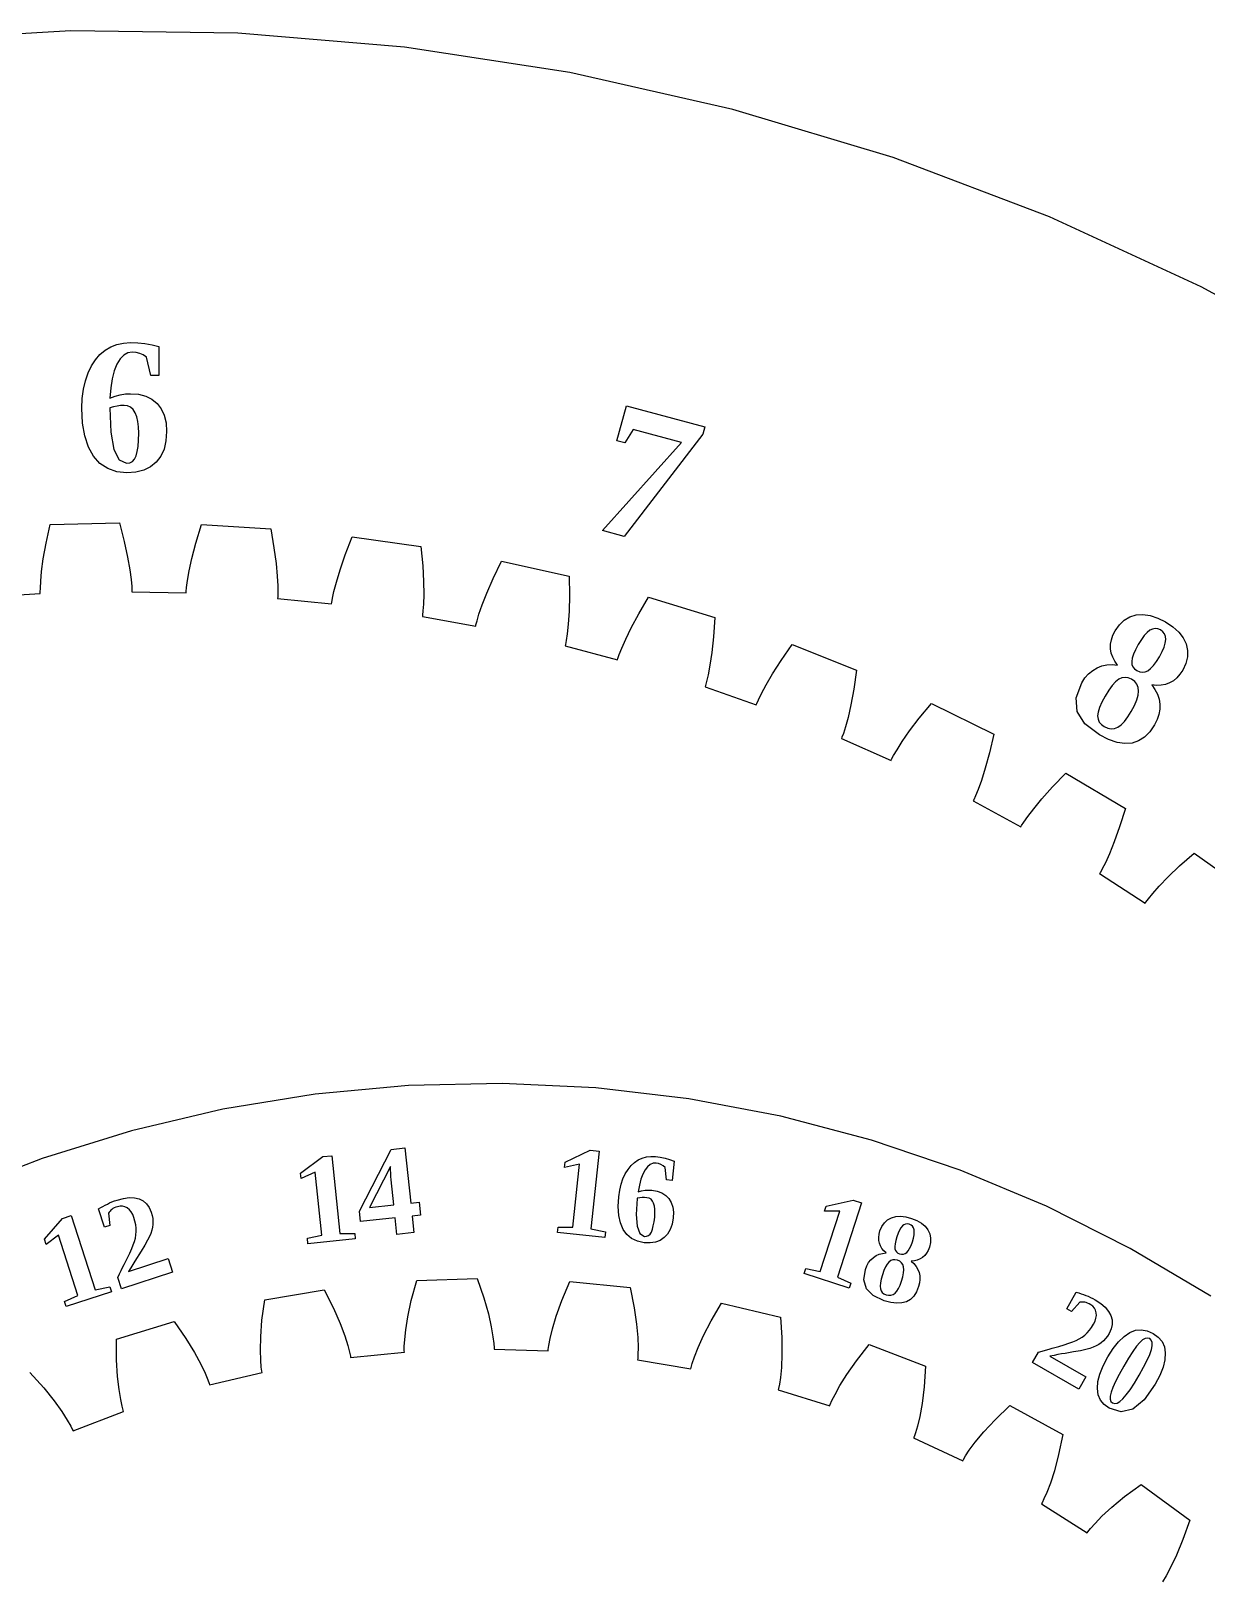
# Model space of a CAD drawing. Header units: metres. Extents: x -322 to 194, y -258 to 258.
# Drawn here: x -73.9 to 52.5, y 91 to 257.6 of the extents above; entities that cross this region are included whole.
import ezdxf

# ---------------------------------------------------------------- set-up
doc = ezdxf.new("R2010")
doc.units = ezdxf.units.M

msp = doc.modelspace()

# ---------------------------------------------------------------- linework, layer by layer
for p, q in [((-69.5781, 257.6), (-87.5338, 256.583)), ((-51.5953, 257.361), (-69.5781, 257.6)), ((-33.6729, 255.869), (-51.5953, 257.361)), ((-15.8983, 253.13), (-33.6729, 255.869)), ((1.64201, 249.158), (-15.8983, 253.13)), ((18.8625, 243.972), (1.64201, 249.158)), ((35.6793, 237.598), (18.8625, 243.972)), ((52.0105, 230.066), (35.6793, 237.598)), ((67.7765, 221.413), (52.0105, 230.066)), ((-66.4356, 222.776), (-65.8774, 223.242)), ((-65.8774, 223.242), (-65.2642, 223.607)), ((-65.2642, 223.607), (-64.6064, 223.869)), ((-64.6064, 223.869), (-63.9042, 224.025)), ((-63.9042, 224.025), (-63.1574, 224.078)), ((-63.1574, 224.078), (-62.3695, 224.05)), ((-62.3695, 224.05), (-61.5957, 223.968)), ((-61.5957, 223.968), (-60.836, 223.831)), ((-60.836, 223.831), (-60.0904, 223.64)), ((-60.0904, 223.64), (-60.0904, 220.533)), ((-67.7164, 220.808), (-67.3551, 221.559)), ((-67.3551, 221.559), (-66.9282, 222.216)), ((-66.9282, 222.216), (-66.4356, 222.776)), ((-64.6094, 221.737), (-64.8947, 221.021)), ((-64.267, 222.306), (-64.6094, 221.737)), ((-63.8769, 222.713), (-64.267, 222.306)), ((-63.4391, 222.957), (-63.8769, 222.713)), ((-62.9534, 223.039), (-63.4391, 222.957)), ((-62.5442, 223.006), (-62.9534, 223.039)), ((-62.1514, 222.906), (-62.5442, 223.006)), ((-61.7752, 222.741), (-62.1514, 222.906)), ((-61.4154, 222.509), (-61.7752, 222.741)), ((-60.9774, 220.533), (-61.4154, 222.509)), ((-68.2092, 219.059), (-68.0039, 219.971)), ((-68.0039, 219.971), (-67.7164, 220.808)), ((-65.1144, 220.175), (-65.2687, 219.2)), ((-64.8947, 221.021), (-65.1144, 220.175)), ((-60.0904, 220.533), (-60.9774, 220.533)), ((-68.3324, 218.071), (-68.2092, 219.059)), ((-65.2687, 219.2), (-65.3574, 218.095)), ((-65.3574, 218.095), (-64.8037, 218.304)), ((-64.8037, 218.304), (-64.2524, 218.454)), ((-64.2524, 218.454), (-63.7037, 218.544)), ((-63.7037, 218.544), (-63.1574, 218.574)), ((-63.1574, 218.574), (-62.2782, 218.508)), ((-62.2782, 218.508), (-61.5054, 218.311)), ((-61.5054, 218.311), (-60.8392, 217.983)), ((-68.3734, 217.009), (-68.3324, 218.071)), ((-68.2954, 215.418), (-68.3734, 217.009)), ((-64.9879, 217.169), (-65.3784, 217.066)), ((-65.3784, 217.066), (-65.3784, 217.015)), ((-65.3784, 217.015), (-65.2657, 214.423)), ((-64.6012, 217.242), (-64.9879, 217.169)), ((-64.2184, 217.286), (-64.6012, 217.242)), ((-63.8394, 217.301), (-64.2184, 217.286)), ((-63.4716, 217.252), (-63.8394, 217.301)), ((-63.1522, 217.107), (-63.4716, 217.252)), ((-62.8811, 216.865), (-63.1522, 217.107)), ((-62.6584, 216.526), (-62.8811, 216.865)), ((-60.8392, 217.983), (-60.2794, 217.524)), ((-60.2794, 217.524), (-59.8358, 216.941)), ((-59.8358, 216.941), (-59.5189, 216.245)), ((-10.8255, 213.497), (-9.81583, 217.265)), ((-9.81583, 217.265), (-1.38234, 215.005)), ((-68.0614, 214.027), (-68.2954, 215.418)), ((-62.4843, 216.097), (-62.6584, 216.526)), ((-62.3599, 215.585), (-62.4843, 216.097)), ((-62.2853, 214.99), (-62.3599, 215.585)), ((-62.2604, 214.313), (-62.2853, 214.99)), ((-59.5189, 216.245), (-59.3288, 215.433)), ((-59.3288, 215.433), (-59.2654, 214.507)), ((-1.38234, 215.005), (-1.59068, 214.228)), ((-67.6714, 212.835), (-68.0614, 214.027)), ((-65.2657, 214.423), (-64.9274, 212.572)), ((-62.3319, 212.903), (-62.2783, 213.558)), ((-62.2783, 213.558), (-62.2604, 214.313)), ((-59.3349, 213.494), (-59.5432, 212.607)), ((-59.2654, 214.507), (-59.3349, 213.494)), ((-12.3897, 203.842), (-3.88966, 213.325)), ((-9.96967, 213.268), (-10.8255, 213.497)), ((-1.59068, 214.228), (-10.0377, 203.212)), ((-9.09502, 214.72), (-9.96967, 213.268)), ((-3.88966, 213.325), (-9.09502, 214.72)), ((-67.1254, 211.844), (-67.6714, 212.835)), ((-66.433, 211.064), (-67.1254, 211.844)), ((-64.9274, 212.572), (-64.3637, 211.461)), ((-62.9459, 211.292), (-62.7176, 211.544)), ((-62.7176, 211.544), (-62.5464, 211.896)), ((-62.5464, 211.896), (-62.4213, 212.349)), ((-62.4213, 212.349), (-62.3319, 212.903)), ((-59.8904, 211.845), (-60.3764, 211.209)), ((-59.5432, 212.607), (-59.8904, 211.845)), ((-65.6037, 210.507), (-66.433, 211.064)), ((-64.6375, 210.173), (-65.6037, 210.507)), ((-63.5344, 210.062), (-64.6375, 210.173)), ((-64.3637, 211.461), (-63.5744, 211.091)), ((-63.5744, 211.091), (-63.2316, 211.141)), ((-62.5691, 210.133), (-63.5344, 210.062)), ((-63.2316, 211.141), (-62.9459, 211.292)), ((-61.7209, 210.349), (-62.5691, 210.133)), ((-60.9901, 210.707), (-61.7209, 210.349)), ((-60.3764, 211.209), (-60.9901, 210.707)), ((-72.2382, 202.485), (-71.8028, 204.511)), ((-71.8028, 204.511), (-64.334, 204.66)), ((-64.334, 204.66), (-63.8184, 202.652)), ((-56.1247, 202.499), (-55.5297, 204.485)), ((-55.5297, 204.485), (-48.0727, 204.039)), ((-48.0727, 204.039), (-47.7182, 201.997)), ((-10.0377, 203.212), (-12.3897, 203.842)), ((-72.5295, 200.798), (-72.2382, 202.485)), ((-63.8184, 202.652), (-63.4602, 200.978)), ((-56.5491, 200.84), (-56.1247, 202.499)), ((-47.7182, 201.997), (-47.4942, 200.3)), ((-40.061, 201.233), (-39.3101, 203.165)), ((-39.3101, 203.165), (-31.9121, 202.129)), ((-31.9121, 202.129), (-31.721, 200.065)), ((-72.709, 199.436), (-72.5295, 200.798)), ((-63.4602, 200.978), (-63.2268, 199.625)), ((-56.8362, 199.498), (-56.5491, 200.84)), ((-47.4942, 200.3), (-47.369, 198.933)), ((-40.6159, 199.614), (-40.061, 201.233)), ((-31.721, 200.065), (-31.6325, 198.355)), ((-24.1487, 198.695), (-23.2466, 200.561)), ((-23.2466, 200.561), (-15.9543, 198.941)), ((-72.8447, 197.649), (-72.8053, 198.39)), ((-72.8053, 198.39), (-72.709, 199.436)), ((-63.2268, 199.625), (-63.0889, 198.583)), ((-63.0889, 198.583), (-63.0201, 197.845)), ((-57.1135, 197.727), (-57.0154, 198.463)), ((-57.0154, 198.463), (-56.8362, 199.498)), ((-47.369, 198.933), (-47.3143, 197.883)), ((-41.2696, 197.28), (-41.0087, 198.298)), ((-41.0087, 198.298), (-40.6159, 199.614)), ((-31.6325, 198.355), (-31.6163, 196.982)), ((-24.8305, 197.125), (-24.1487, 198.695)), ((-15.9543, 198.941), (-15.9279, 196.868)), ((-78.6682, 196.714), (-72.8486, 197.061)), ((-72.8514, 197.208), (-72.8447, 197.649)), ((-72.8486, 197.061), (-72.8514, 197.208)), ((-63.0201, 197.845), (-62.9959, 197.404)), ((-62.9959, 197.404), (-62.9929, 197.257)), ((-62.9929, 197.257), (-57.164, 197.142)), ((-57.164, 197.142), (-57.1552, 197.288)), ((-57.1552, 197.288), (-57.1135, 197.727)), ((-47.3153, 196.7), (-47.3239, 196.554)), ((-47.3239, 196.554), (-41.5227, 195.975)), ((-47.3044, 197.142), (-47.3153, 196.7)), ((-47.3143, 197.883), (-47.3044, 197.142)), ((-41.5023, 196.12), (-41.4258, 196.555)), ((-41.4258, 196.555), (-41.2696, 197.28)), ((-31.6163, 196.982), (-31.6452, 195.932)), ((-25.3266, 195.845), (-24.8305, 197.125)), ((-15.9279, 196.868), (-15.9755, 195.156)), ((-8.48831, 194.901), (-7.44084, 196.69)), ((-7.44084, 196.69), (-0.30037, 194.494)), ((-41.5227, 195.975), (-41.5023, 196.12)), ((-31.6943, 195.192), (-31.7402, 194.753)), ((-31.6452, 195.932), (-31.6943, 195.192)), ((-25.6675, 194.851), (-25.3266, 195.845)), ((-15.9755, 195.156), (-16.0684, 193.787)), ((-9.29271, 193.39), (-8.48831, 194.901)), ((-31.7402, 194.753), (-31.7604, 194.608)), ((-31.7604, 194.608), (-26.0235, 193.57)), ((-26.0235, 193.57), (-25.9916, 193.713)), ((-25.9916, 193.713), (-25.8808, 194.14)), ((-25.8808, 194.14), (-25.6675, 194.851)), ((-16.0684, 193.787), (-16.1807, 192.742)), ((-9.8889, 192.153), (-9.29271, 193.39)), ((-0.30037, 194.494), (-0.43864, 192.426)), ((42.7576, 193.064), (43.2108, 193.711)), ((43.2108, 193.711), (43.738, 194.21)), ((43.738, 194.21), (44.339, 194.56)), ((44.339, 194.56), (45.0141, 194.763)), ((45.0141, 194.763), (45.7462, 194.812)), ((45.7462, 194.812), (46.5187, 194.703)), ((46.7681, 193.251), (46.484, 193.113)), ((46.5187, 194.703), (47.3316, 194.436)), ((47.0518, 193.304), (46.7681, 193.251)), ((47.3349, 193.27), (47.0518, 193.304)), ((47.3316, 194.436), (48.1848, 194.011)), ((47.6174, 193.15), (47.3349, 193.27)), ((48.1848, 194.011), (48.964, 193.492)), ((48.964, 193.492), (49.5894, 192.925)), ((-16.369, 191.574), (-16.4007, 191.431)), ((-16.2884, 192.008), (-16.369, 191.574)), ((-16.1807, 192.742), (-16.2884, 192.008)), ((-10.3077, 191.189), (-9.8889, 192.153)), ((-0.43864, 192.426), (-0.62209, 190.724)), ((6.82109, 189.874), (8.00737, 191.574)), ((8.00737, 191.574), (14.9509, 188.819)), ((42.2653, 191.132), (42.2673, 191.608)), ((42.2673, 191.608), (42.35, 192.088)), ((42.35, 192.088), (42.5134, 192.574)), ((42.5134, 192.574), (42.7576, 193.064)), ((45.247, 191.59), (44.9441, 191.027)), ((45.5754, 192.12), (45.247, 191.59)), ((45.891, 192.551), (45.5754, 192.12)), ((46.1939, 192.881), (45.891, 192.551)), ((46.484, 193.113), (46.1939, 192.881)), ((47.8755, 192.957), (47.6174, 193.15)), ((48.0583, 192.721), (47.8755, 192.957)), ((48.0239, 191.312), (48.1518, 191.743)), ((48.1658, 192.441), (48.0583, 192.721)), ((48.1518, 191.743), (48.1979, 192.117)), ((48.1979, 192.117), (48.1658, 192.441)), ((49.5894, 192.925), (50.061, 192.31)), ((50.061, 192.31), (50.3789, 191.647)), ((50.3789, 191.647), (50.5379, 190.955)), ((-16.4007, 191.431), (-10.7644, 189.941)), ((-10.7644, 189.941), (-10.7212, 190.081)), ((-10.7212, 190.081), (-10.5768, 190.498)), ((-10.5768, 190.498), (-10.3077, 191.189)), ((-0.62209, 190.724), (-0.82355, 189.366)), ((42.3407, 190.666), (42.2653, 191.132)), ((42.49, 190.217), (42.3407, 190.666)), ((42.7131, 189.783), (42.49, 190.217)), ((44.5894, 190.108), (44.5376, 189.752)), ((44.7249, 190.533), (44.5894, 190.108)), ((44.9441, 191.027), (44.7249, 190.533)), ((47.1919, 189.744), (47.5229, 190.276)), ((47.5229, 190.276), (47.8143, 190.823)), ((47.8143, 190.823), (48.0239, 191.312)), ((50.5326, 190.256), (50.3629, 189.547)), ((50.5379, 190.955), (50.5326, 190.256)), ((-1.01845, 188.333), (-1.18411, 187.61)), ((-0.82355, 189.366), (-1.01845, 188.333)), ((5.20659, 187.246), (5.89917, 188.432)), ((5.89917, 188.432), (6.82109, 189.874)), ((14.9509, 188.819), (14.6487, 186.768)), ((39.5114, 187.995), (39.9044, 188.439)), ((39.9044, 188.439), (40.3414, 188.802)), ((40.3414, 188.802), (40.8224, 189.083)), ((40.8224, 189.083), (41.3369, 189.281)), ((41.3369, 189.281), (41.873, 189.394)), ((41.873, 189.394), (42.4307, 189.422)), ((42.4307, 189.422), (43.01, 189.366)), ((43.01, 189.366), (42.7131, 189.783)), ((44.5376, 189.752), (44.5652, 189.449)), ((44.5652, 189.449), (44.6667, 189.185)), ((44.6667, 189.185), (44.8423, 188.961)), ((44.8423, 188.961), (45.0919, 188.776)), ((45.0919, 188.776), (45.3942, 188.643)), ((45.3942, 188.643), (45.692, 188.598)), ((45.692, 188.598), (45.9855, 188.638)), ((45.9855, 188.638), (46.2746, 188.766)), ((46.2746, 188.766), (46.5678, 188.989)), ((46.5678, 188.989), (46.8736, 189.315)), ((46.8736, 189.315), (47.1919, 189.744)), ((49.7301, 188.382), (49.3925, 188.003)), ((50.0288, 188.831), (49.7301, 188.382)), ((50.3629, 189.547), (50.0288, 188.831)), ((-1.29898, 187.184), (-1.34195, 187.044)), ((-1.34195, 187.044), (4.15811, 185.111)), ((-1.18411, 187.61), (-1.29898, 187.184)), ((4.71254, 186.319), (5.20659, 187.246)), ((14.6487, 186.768), (14.3306, 185.086)), ((38.5499, 185.851), (39.1624, 187.469)), ((39.1624, 187.469), (39.5114, 187.995)), ((42.0624, 186.66), (41.6674, 186.022)), ((42.4397, 187.176), (42.0624, 186.66)), ((42.7991, 187.569), (42.4397, 187.176)), ((43.1407, 187.84), (42.7991, 187.569)), ((43.4772, 187.997), (43.1407, 187.84)), ((43.8208, 188.05), (43.4772, 187.997)), ((44.1717, 187.998), (43.8208, 188.05)), ((44.5296, 187.842), (44.1717, 187.998)), ((44.8612, 187.599), (44.5296, 187.842)), ((45.0972, 187.307), (44.8612, 187.599)), ((45.2377, 186.968), (45.0972, 187.307)), ((45.2315, 186.134), (45.2827, 186.58)), ((45.2827, 186.58), (45.2377, 186.968)), ((47.1991, 187.183), (46.6889, 187.242)), ((46.6889, 187.242), (47.0414, 186.75)), ((47.0414, 186.75), (47.3043, 186.241)), ((47.6877, 187.2), (47.1991, 187.183)), ((48.1548, 187.291), (47.6877, 187.2)), ((48.6005, 187.457), (48.1548, 187.291)), ((49.016, 187.695), (48.6005, 187.457)), ((49.3925, 188.003), (49.016, 187.695)), ((4.15811, 185.111), (4.21228, 185.247)), ((4.21228, 185.247), (4.3894, 185.651)), ((4.3894, 185.651), (4.71254, 186.319)), ((14.3306, 185.086), (14.0219, 183.748)), ((21.6828, 183.647), (23.0003, 185.248)), ((23.0003, 185.248), (29.703, 181.949)), ((38.6645, 184.376), (38.5499, 185.851)), ((41.3206, 185.375), (41.0729, 184.806)), ((41.6674, 186.022), (41.3206, 185.375)), ((44.4906, 184.392), (44.8354, 185.04)), ((44.8354, 185.04), (45.0824, 185.621)), ((45.0824, 185.621), (45.2315, 186.134)), ((47.3043, 186.241), (47.4776, 185.714)), ((47.4776, 185.714), (47.5613, 185.169)), ((47.5613, 185.169), (47.5555, 184.614)), ((14.0219, 183.748), (13.7456, 182.734)), ((20.6491, 182.283), (21.6828, 183.647)), ((39.506, 183.045), (38.6645, 184.376)), ((40.9242, 184.316), (40.8745, 183.905)), ((40.8745, 183.905), (40.9192, 183.554)), ((40.9192, 183.554), (41.0532, 183.244)), ((41.0729, 184.806), (40.9242, 184.316)), ((41.0532, 183.244), (41.2766, 182.976)), ((43.3876, 182.941), (43.7464, 183.307)), ((43.7464, 183.307), (44.114, 183.791)), ((44.114, 183.791), (44.4906, 184.392)), ((47.2731, 183.503), (46.9965, 182.946)), ((47.4595, 184.059), (47.2731, 183.503)), ((47.5555, 184.614), (47.4595, 184.059)), ((13.3746, 181.611), (13.3206, 181.475)), ((13.523, 182.027), (13.3746, 181.611)), ((13.7456, 182.734), (13.523, 182.027)), ((19.8646, 181.156), (20.6491, 182.283)), ((29.703, 181.949), (29.2388, 179.929)), ((41.0746, 181.857), (39.506, 183.045)), ((42.0572, 181.361), (41.0746, 181.857)), ((41.2766, 182.976), (41.5891, 182.749)), ((41.5891, 182.749), (41.9642, 182.581)), ((41.9642, 182.581), (42.3306, 182.515)), ((42.3306, 182.515), (42.6885, 182.552)), ((42.6885, 182.552), (43.0377, 182.692)), ((43.0377, 182.692), (43.3876, 182.941)), ((45.904, 181.612), (45.2666, 181.206)), ((46.4806, 182.192), (45.904, 181.612)), ((46.9965, 182.946), (46.4806, 182.192)), ((13.3206, 181.475), (18.6497, 179.11)), ((18.9232, 179.631), (19.2984, 180.271)), ((19.2984, 180.271), (19.8646, 181.156)), ((29.2388, 179.929), (28.7881, 178.277)), ((42.967, 181.048), (42.0572, 181.361)), ((43.8041, 180.919), (42.967, 181.048)), ((44.5685, 180.973), (43.8041, 180.919)), ((45.2666, 181.206), (44.5685, 180.973)), ((18.6497, 179.11), (18.7146, 179.242)), ((18.7146, 179.242), (18.9232, 179.631)), ((28.7881, 178.277), (28.3741, 176.968)), ((28.3741, 176.968), (28.0181, 175.98)), ((36.0027, 176.259), (37.4433, 177.75)), ((37.4433, 177.75), (43.8626, 173.929)), ((27.74, 175.292), (27.559, 174.889)), ((28.0181, 175.98), (27.74, 175.292)), ((33.9923, 173.92), (34.8639, 174.981)), ((34.8639, 174.981), (36.0027, 176.259)), ((27.559, 174.889), (27.4944, 174.758)), ((27.4944, 174.758), (32.6188, 171.978)), ((33.3576, 173.083), (33.9923, 173.92)), ((43.8626, 173.929), (43.2394, 171.952)), ((32.6188, 171.978), (32.6939, 172.104)), ((32.6939, 172.104), (32.9328, 172.475)), ((32.9328, 172.475), (33.3576, 173.083)), ((43.2394, 171.952), (42.6589, 170.342)), ((42.6589, 170.342), (42.1422, 169.07)), ((42.1422, 169.07), (41.7088, 168.112)), ((49.6904, 167.757), (51.2448, 169.128)), ((51.2448, 169.128), (57.3403, 164.81)), ((41.1646, 167.062), (41.0897, 166.936)), ((41.0897, 166.936), (45.977, 163.758)), ((41.3769, 167.449), (41.1646, 167.062)), ((41.7088, 168.112), (41.3769, 167.449)), ((47.5006, 165.585), (48.4537, 166.573)), ((48.4537, 166.573), (49.6904, 167.757)), ((46.8013, 164.801), (47.5006, 165.585)), ((45.977, 163.758), (46.0618, 163.877)), ((46.0618, 163.877), (46.3295, 164.228)), ((46.3295, 164.228), (46.8013, 164.801)), ((-33.2522, 144.144), (-43.2871, 143.217)), ((-23.1771, 144.368), (-33.2522, 144.144)), ((-13.1109, 143.89), (-23.1771, 144.368)), ((-3.10266, 142.71), (-13.1109, 143.89)), ((-53.2329, 141.593), (-63.0411, 139.278)), ((-43.2871, 143.217), (-53.2329, 141.593)), ((6.79892, 140.835), (-3.10266, 142.71)), ((16.5456, 138.273), (6.79892, 140.835)), ((-63.0411, 139.278), (-72.664, 136.285)), ((26.0899, 135.039), (16.5456, 138.273)), ((-42.4625, 136.486), (-41.5048, 136.586)), ((-41.5048, 136.586), (-40.6261, 128.226)), ((-38.5365, 130.609), (-35.1167, 137.258)), ((-35.1167, 137.258), (-33.6329, 137.414)), ((-33.6329, 137.414), (-33.0089, 131.476)), ((-16.4101, 135.906), (-13.7007, 137.165)), ((-13.7007, 137.165), (-12.743, 137.064)), ((-12.743, 137.064), (-13.6216, 128.704)), ((-72.664, 136.285), (-82.0547, 132.629)), ((-44.851, 134.691), (-42.4625, 136.486)), ((-35.1896, 135.416), (-37.4465, 131.01)), ((-35.1831, 135.069), (-35.1896, 135.416)), ((-35.1671, 134.713), (-35.1831, 135.069)), ((-16.4704, 135.332), (-16.4101, 135.906)), ((-14.8583, 135.689), (-16.4704, 135.332)), ((-15.5709, 128.909), (-14.8583, 135.689)), ((-9.93164, 134.641), (-9.63982, 135.114)), ((-9.63982, 135.114), (-9.31139, 135.52)), ((-9.31139, 135.52), (-8.94635, 135.857)), ((-8.94635, 135.857), (-8.54469, 136.127)), ((-8.54469, 136.127), (-8.11314, 136.327)), ((-8.11314, 136.327), (-7.65942, 136.454)), ((-7.80952, 135.047), (-8.04781, 134.596)), ((-7.54349, 135.399), (-7.80952, 135.047)), ((-7.65942, 136.454), (-7.1835, 136.509)), ((-7.25713, 135.639), (-7.54349, 135.399)), ((-6.95045, 135.77), (-7.25713, 135.639)), ((-7.1835, 136.509), (-6.68539, 136.492)), ((-6.62347, 135.789), (-6.95045, 135.77)), ((-6.68539, 136.492), (-6.16586, 136.419)), ((-6.35475, 135.739), (-6.62347, 135.789)), ((-6.10158, 135.646), (-6.35475, 135.739)), ((-6.16586, 136.419), (-5.65944, 136.311)), ((-5.86397, 135.511), (-6.10158, 135.646)), ((-5.64188, 135.332), (-5.86397, 135.511)), ((-5.65944, 136.311), (-5.16615, 136.168)), ((-5.48892, 133.994), (-5.64188, 135.332)), ((-5.16615, 136.168), (-4.68599, 135.989)), ((-4.68599, 135.989), (-4.90216, 133.932)), ((35.3852, 131.146), (26.0899, 135.039)), ((-44.7907, 134.117), (-44.851, 134.691)), ((-43.2879, 134.801), (-44.7907, 134.117)), ((-42.5754, 128.021), (-43.2879, 134.801)), ((-35.1415, 134.348), (-35.1671, 134.713)), ((-35.1064, 133.974), (-35.1415, 134.348)), ((-34.8239, 131.286), (-35.1064, 133.974)), ((-10.5298, 132.869), (-10.3795, 133.515)), ((-10.3795, 133.515), (-10.1801, 134.106)), ((-10.1801, 134.106), (-9.93164, 134.641)), ((-8.42154, 133.422), (-8.55702, 132.7)), ((-8.2518, 134.054), (-8.42154, 133.422)), ((-8.04781, 134.596), (-8.2518, 134.054)), ((-4.90216, 133.932), (-5.48892, 133.994)), ((-65.3988, 131.5), (-65.1438, 131.611)), ((-65.1438, 131.611), (-64.8746, 131.715)), ((-64.8746, 131.715), (-64.5912, 131.813)), ((-64.5912, 131.813), (-63.9086, 131.994)), ((-63.9086, 131.994), (-63.2854, 132.075)), ((-63.2854, 132.075), (-62.7216, 132.054)), ((-62.7216, 132.054), (-62.2172, 131.934)), ((-62.2172, 131.934), (-61.78, 131.716)), ((-61.78, 131.716), (-61.4172, 131.406)), ((-10.6903, 131.108), (-10.631, 132.168)), ((-10.631, 132.168), (-10.5298, 132.869)), ((-8.64622, 131.985), (-8.75327, 130.249)), ((-8.64267, 132.019), (-8.64622, 131.985)), ((-8.37715, 132.06), (-8.64267, 132.019)), ((-8.55702, 132.7), (-8.17578, 132.8)), ((-8.1162, 132.082), (-8.37715, 132.06)), ((-8.17578, 132.8), (-7.80031, 132.861)), ((-7.85976, 132.085), (-8.1162, 132.082)), ((-7.60786, 132.068), (-7.85976, 132.085)), ((-7.80031, 132.861), (-7.43062, 132.882)), ((-7.36772, 132.01), (-7.60786, 132.068)), ((-7.43062, 132.882), (-7.06671, 132.864)), ((-7.16646, 131.891), (-7.36772, 132.01)), ((-7.00406, 131.71), (-7.16646, 131.891)), ((-7.06671, 132.864), (-6.48944, 132.759)), ((-6.88051, 131.469), (-7.00406, 131.71)), ((-6.48944, 132.759), (-5.99185, 132.574)), ((-5.99185, 132.574), (-5.57394, 132.309)), ((-5.57394, 132.309), (-5.23567, 131.964)), ((-5.23567, 131.964), (-4.9827, 131.546)), ((11.6586, 131.15), (14.5705, 131.818)), ((14.5705, 131.818), (15.4864, 131.521)), ((-70.4482, 129.843), (-69.5323, 130.14)), ((-69.5323, 130.14), (-66.9347, 122.146)), ((-66.5851, 130.859), (-66.3464, 130.998)), ((-65.946, 128.892), (-66.5851, 130.859)), ((-66.3464, 130.998), (-66.1093, 131.132)), ((-66.1093, 131.132), (-65.8737, 131.26)), ((-65.8737, 131.26), (-65.6396, 131.383)), ((-65.6396, 131.383), (-65.3988, 131.5)), ((-65.4367, 130.527), (-65.5135, 130.416)), ((-65.5135, 130.416), (-65.3849, 129.075)), ((-65.3516, 130.63), (-65.4367, 130.527)), ((-65.2583, 130.724), (-65.3516, 130.63)), ((-65.1567, 130.809), (-65.2583, 130.724)), ((-65.0392, 130.888), (-65.1567, 130.809)), ((-64.8982, 130.963), (-65.0392, 130.888)), ((-64.7337, 131.033), (-64.8982, 130.963)), ((-64.5457, 131.1), (-64.7337, 131.033)), ((-64.2672, 131.161), (-64.5457, 131.1)), ((-63.9993, 131.158), (-64.2672, 131.161)), ((-63.7421, 131.092), (-63.9993, 131.158)), ((-63.4956, 130.962), (-63.7421, 131.092)), ((-63.2698, 130.777), (-63.4956, 130.962)), ((-63.0758, 130.544), (-63.2698, 130.777)), ((-62.9135, 130.263), (-63.0758, 130.544)), ((-62.783, 129.934), (-62.9135, 130.263)), ((-62.6702, 129.539), (-62.783, 129.934)), ((-61.4172, 131.406), (-61.1289, 131.002)), ((-61.1289, 131.002), (-60.9151, 130.505)), ((-60.9151, 130.505), (-60.8215, 130.169)), ((-60.8215, 130.169), (-60.7613, 129.839)), ((-38.421, 129.51), (-38.5365, 130.609)), ((-37.4465, 131.01), (-34.8239, 131.286)), ((-33.0089, 131.476), (-32.1059, 131.571)), ((-31.9606, 130.189), (-32.8636, 130.094)), ((-32.8636, 130.094), (-32.6763, 128.312)), ((-32.1059, 131.571), (-31.9606, 130.189)), ((-10.6324, 130.169), (-10.6903, 131.108)), ((-10.4575, 129.352), (-10.6324, 130.169)), ((-8.75327, 130.249), (-8.65926, 128.991)), ((-6.79524, 131.171), (-6.88051, 131.469)), ((-6.83672, 129.464), (-6.77197, 129.966)), ((-6.74873, 130.821), (-6.79524, 131.171)), ((-6.77197, 129.966), (-6.74098, 130.42)), ((-6.74098, 130.42), (-6.74873, 130.821)), ((-4.9827, 131.546), (-4.82166, 131.061)), ((-4.82166, 131.061), (-4.75256, 130.507)), ((-4.75256, 130.507), (-4.77544, 129.886)), ((11.0247, 124.132), (13.1313, 130.615)), ((11.4803, 130.602), (11.6586, 131.15)), ((13.1313, 130.615), (11.4803, 130.602)), ((15.4864, 131.521), (12.8888, 123.526)), ((18.6853, 129.897), (19.1552, 130.029)), ((19.1552, 130.029), (19.6733, 130.064)), ((19.6733, 130.064), (20.2397, 130.003)), ((20.2397, 130.003), (20.8542, 129.844)), ((44.3864, 126.614), (35.3852, 131.146)), ((-72.4114, 127.591), (-70.4482, 129.843)), ((-65.3849, 129.075), (-65.946, 128.892)), ((-62.5923, 129.158), (-62.6702, 129.539)), ((-62.5492, 128.788), (-62.5923, 129.158)), ((-62.5673, 128.08), (-62.5411, 128.432)), ((-62.5411, 128.432), (-62.5492, 128.788)), ((-60.8548, 128.56), (-60.9624, 128.229)), ((-60.7811, 128.883), (-60.8548, 128.56)), ((-60.7412, 129.2), (-60.7811, 128.883)), ((-60.7613, 129.839), (-60.7345, 129.516)), ((-60.7345, 129.516), (-60.7412, 129.2)), ((-34.6786, 129.903), (-38.421, 129.51)), ((-34.4913, 128.121), (-34.6786, 129.903)), ((-32.6763, 128.312), (-34.4913, 128.121)), ((-17.2132, 128.332), (-17.1523, 128.911)), ((-12.1283, 127.797), (-17.2132, 128.332)), ((-17.1523, 128.911), (-15.5709, 128.909)), ((-13.6216, 128.704), (-12.0673, 128.377)), ((-12.0673, 128.377), (-12.1283, 127.797)), ((-10.1655, 128.657), (-10.4575, 129.352)), ((-9.76125, 128.092), (-10.1655, 128.657)), ((-8.65926, 128.991), (-8.36415, 128.211)), ((-7.2684, 128.152), (-7.13028, 128.375)), ((-7.13028, 128.375), (-7.01587, 128.668)), ((-7.01587, 128.668), (-6.918, 129.031)), ((-6.918, 129.031), (-6.83672, 129.464)), ((-5.09204, 128.641), (-5.375, 128.158)), ((-4.8922, 129.217), (-5.09204, 128.641)), ((-4.77544, 129.886), (-4.8922, 129.217)), ((17.362, 128.133), (17.4526, 128.484)), ((17.4526, 128.484), (17.6577, 128.967)), ((17.6577, 128.967), (17.9315, 129.363)), ((17.9315, 129.363), (18.2741, 129.673)), ((18.2741, 129.673), (18.6853, 129.897)), ((19.4177, 128.258), (19.2779, 127.869)), ((19.5632, 128.58), (19.4177, 128.258)), ((19.7144, 128.836), (19.5632, 128.58)), ((19.8712, 129.025), (19.7144, 128.836)), ((20.0368, 129.154), (19.8712, 129.025)), ((20.2141, 129.227), (20.0368, 129.154)), ((20.403, 129.244), (20.2141, 129.227)), ((20.6035, 129.205), (20.403, 129.244)), ((20.798, 129.115), (20.6035, 129.205)), ((20.9497, 128.987), (20.798, 129.115)), ((20.8542, 129.844), (21.4329, 129.614)), ((21.0586, 128.821), (20.9497, 128.987)), ((21.1247, 128.615), (21.0586, 128.821)), ((21.1238, 128.069), (21.1469, 128.366)), ((21.1469, 128.366), (21.1247, 128.615)), ((21.4329, 129.614), (21.9185, 129.332)), ((21.9185, 129.332), (22.3109, 128.998)), ((22.3109, 128.998), (22.6101, 128.611)), ((22.6101, 128.611), (22.8099, 128.184)), ((-72.2331, 127.042), (-72.4114, 127.591)), ((-70.9054, 128.023), (-72.2331, 127.042)), ((-68.7988, 121.54), (-70.9054, 128.023)), ((-63.0169, 126.584), (-62.8474, 126.993)), ((-62.8474, 126.993), (-62.7205, 127.36)), ((-62.7205, 127.36), (-62.6271, 127.723)), ((-62.6271, 127.723), (-62.5673, 128.08)), ((-61.608, 126.966), (-62.0008, 126.321)), ((-61.309, 127.49), (-61.608, 126.966)), ((-61.1038, 127.892), (-61.309, 127.49)), ((-60.9624, 128.229), (-61.1038, 127.892)), ((-44.1227, 127.695), (-42.5754, 128.021)), ((-44.0618, 127.115), (-44.1227, 127.695)), ((-38.9768, 127.65), (-44.0618, 127.115)), ((-40.6261, 128.226), (-39.0377, 128.229)), ((-39.0377, 128.229), (-38.9768, 127.65)), ((-9.25089, 127.665), (-9.76125, 128.092)), ((-8.63438, 127.376), (-9.25089, 127.665)), ((-7.91173, 127.225), (-8.63438, 127.376)), ((-8.36415, 128.211), (-7.86797, 127.909)), ((-7.26775, 127.206), (-7.91173, 127.225)), ((-7.86797, 127.909), (-7.63727, 127.919)), ((-7.63727, 127.919), (-7.43741, 128)), ((-7.43741, 128), (-7.2684, 128.152)), ((-6.69128, 127.29), (-7.26775, 127.206)), ((-6.1824, 127.477), (-6.69128, 127.29)), ((-5.74107, 127.768), (-6.1824, 127.477)), ((-5.375, 128.158), (-5.74107, 127.768)), ((17.3231, 127.795), (17.362, 128.133)), ((17.336, 127.472), (17.3231, 127.795)), ((17.4007, 127.163), (17.336, 127.472)), ((17.5146, 126.871), (17.4007, 127.163)), ((17.6744, 126.599), (17.5146, 126.871)), ((17.88, 126.348), (17.6744, 126.599)), ((19.0852, 127.112), (19.0562, 126.817)), ((19.0562, 126.817), (19.072, 126.579)), ((19.1591, 127.463), (19.0852, 127.112)), ((19.2779, 127.869), (19.1591, 127.463)), ((20.4999, 126.362), (20.6535, 126.616)), ((20.6535, 126.616), (20.801, 126.938)), ((20.801, 126.938), (20.9422, 127.328)), ((20.9422, 127.328), (21.0556, 127.723)), ((21.0556, 127.723), (21.1238, 128.069)), ((22.7743, 126.734), (22.6422, 126.402)), ((22.8919, 127.245), (22.7743, 126.734)), ((22.8099, 128.184), (22.9038, 127.728)), ((22.9038, 127.728), (22.8919, 127.245)), ((53.0495, 121.465), (44.3864, 126.614)), ((-63.8348, 124.896), (-63.5106, 125.536)), ((-63.5106, 125.536), (-63.2379, 126.099)), ((-63.3526, 124.137), (-59.109, 125.516)), ((-63.2379, 126.099), (-63.0169, 126.584)), ((-62.6942, 125.229), (-62.9073, 124.884)), ((-62.0008, 126.321), (-62.6942, 125.229)), ((-59.109, 125.516), (-58.6353, 124.058)), ((16.0447, 124.746), (16.2388, 125.089)), ((16.2388, 125.089), (16.4729, 125.384)), ((16.4729, 125.384), (16.7469, 125.633)), ((16.7469, 125.633), (17.0544, 125.832)), ((17.0544, 125.832), (17.3877, 125.98)), ((17.3877, 125.98), (17.7467, 126.075)), ((17.7467, 126.075), (18.1315, 126.118)), ((18.1315, 126.118), (17.88, 126.348)), ((18.428, 125.143), (18.2434, 124.921)), ((18.625, 125.292), (18.428, 125.143)), ((18.8413, 125.374), (18.625, 125.292)), ((19.0768, 125.388), (18.8413, 125.374)), ((19.072, 126.579), (19.1323, 126.386)), ((19.3316, 125.336), (19.0768, 125.388)), ((19.1323, 126.386), (19.2352, 126.229)), ((19.2352, 126.229), (19.3809, 126.108)), ((19.5815, 125.223), (19.3316, 125.336)), ((19.3809, 126.108), (19.5692, 126.022)), ((19.5692, 126.022), (19.7843, 125.977)), ((19.7759, 125.066), (19.5815, 125.223)), ((19.9147, 124.865), (19.7759, 125.066)), ((19.7843, 125.977), (19.9845, 125.988)), ((19.9845, 125.988), (20.1697, 126.055)), ((20.1697, 126.055), (20.34, 126.177)), ((20.34, 126.177), (20.4999, 126.362)), ((21.1616, 125.276), (20.8211, 125.244)), ((20.8211, 125.244), (21.1189, 124.973)), ((21.1189, 124.973), (21.3608, 124.678)), ((21.4775, 125.354), (21.1616, 125.276)), ((21.7689, 125.477), (21.4775, 125.354)), ((22.0359, 125.646), (21.7689, 125.477)), ((22.2731, 125.858), (22.0359, 125.646)), ((22.4752, 126.11), (22.2731, 125.858)), ((22.6422, 126.402), (22.4752, 126.11)), ((-64.5133, 123.496), (-64.3354, 123.874)), ((-64.1171, 122.277), (-64.5133, 123.496)), ((-64.3354, 123.874), (-64.163, 124.233)), ((-64.163, 124.233), (-63.9961, 124.574)), ((-58.6353, 124.058), (-64.1171, 122.277)), ((-63.9961, 124.574), (-63.8348, 124.896)), ((-63.1268, 124.52), (-63.3526, 124.137)), ((-62.9073, 124.884), (-63.1268, 124.52)), ((-32.3674, 123.16), (-25.8752, 123.377)), ((-25.8752, 123.377), (-25.1523, 121.284)), ((9.29822, 123.908), (9.47838, 124.463)), ((14.161, 122.328), (9.29822, 123.908)), ((9.47838, 124.463), (11.0247, 124.132)), ((12.8888, 123.526), (14.3411, 122.883)), ((15.7167, 123.221), (15.8905, 124.356)), ((15.8905, 124.356), (16.0447, 124.746)), ((17.5865, 123.293), (17.5043, 122.89)), ((17.7222, 123.761), (17.5865, 123.293)), ((17.8905, 124.23), (17.7222, 123.761)), ((18.0643, 124.616), (17.8905, 124.23)), ((18.2434, 124.921), (18.0643, 124.616)), ((19.786, 123.09), (19.9203, 123.559)), ((19.998, 124.62), (19.9147, 124.865)), ((19.9203, 123.559), (20.0004, 123.97)), ((20.0263, 124.323), (19.998, 124.62)), ((20.0004, 123.97), (20.0263, 124.323)), ((21.3608, 124.678), (21.5467, 124.359)), ((21.5467, 124.359), (21.6767, 124.016)), ((21.6767, 124.016), (21.75, 123.656)), ((21.7646, 123.282), (21.7205, 122.895)), ((21.75, 123.656), (21.7646, 123.282)), ((-65.2016, 121.924), (-70.0643, 120.344)), ((-66.9347, 122.146), (-65.3817, 122.479)), ((-65.3817, 122.479), (-65.2016, 121.924)), ((-48.7173, 121.079), (-42.3119, 122.159)), ((-42.3119, 122.159), (-41.3165, 120.181)), ((-32.9489, 121.023), (-32.3674, 123.16)), ((-16.7472, 121.003), (-15.8861, 123.043)), ((-15.8861, 123.043), (-9.42284, 122.393)), ((-9.42284, 122.393), (-8.98534, 120.222)), ((14.3411, 122.883), (14.161, 122.328)), ((15.9961, 122.278), (15.7167, 123.221)), ((16.7287, 121.53), (15.9961, 122.278)), ((17.5043, 122.89), (17.4754, 122.552)), ((17.4754, 122.552), (17.5001, 122.278)), ((17.5001, 122.278), (17.5782, 122.056)), ((17.5782, 122.056), (17.7085, 121.874)), ((17.7085, 121.874), (17.8912, 121.73)), ((17.8912, 121.73), (18.1261, 121.626)), ((18.1261, 121.626), (18.3939, 121.568)), ((18.6417, 121.576), (18.8697, 121.649)), ((18.8697, 121.649), (19.0777, 121.787)), ((19.0777, 121.787), (19.2705, 121.997)), ((19.2705, 121.997), (19.4529, 122.284)), ((19.4529, 122.284), (19.6247, 122.649)), ((19.6247, 122.649), (19.786, 123.09)), ((21.3868, 121.935), (21.0922, 121.479)), ((21.6177, 122.495), (21.3868, 121.935)), ((21.7205, 122.895), (21.6177, 122.495)), ((37.5452, 120.12), (38.5792, 121.911)), ((38.5792, 121.911), (38.8423, 121.827)), ((38.8423, 121.827), (39.1003, 121.74)), ((39.1003, 121.74), (39.3532, 121.651)), ((39.3532, 121.651), (39.601, 121.559)), ((-70.2444, 120.899), (-68.7988, 121.54)), ((-70.0643, 120.344), (-70.2444, 120.899)), ((-49.0088, 118.884), (-48.7173, 121.079)), ((-41.3165, 120.181), (-40.5988, 118.535)), ((-33.3242, 119.266), (-32.9489, 121.023)), ((-25.1523, 121.284), (-24.6605, 119.556)), ((-17.3533, 119.312), (-16.7472, 121.003)), ((-8.98534, 120.222), (-8.72824, 118.444)), ((-0.69272, 118.823), (0.43259, 120.73)), ((0.43259, 120.73), (6.75151, 119.224)), ((17.9144, 120.974), (16.7287, 121.53)), ((18.6231, 120.787), (17.9144, 120.974)), ((18.3939, 121.568), (18.6417, 121.576)), ((19.2589, 120.708), (18.6231, 120.787)), ((19.8217, 120.739), (19.2589, 120.708)), ((20.3116, 120.88), (19.8217, 120.739)), ((20.7337, 121.127), (20.3116, 120.88)), ((21.0922, 121.479), (20.7337, 121.127)), ((38.0562, 119.825), (37.5452, 120.12)), ((38.9665, 120.818), (38.0562, 119.825)), ((39.1009, 120.835), (38.9665, 120.818)), ((39.2343, 120.841), (39.1009, 120.835)), ((39.3665, 120.834), (39.2343, 120.841)), ((39.4978, 120.816), (39.3665, 120.834)), ((39.6348, 120.781), (39.4978, 120.816)), ((39.601, 121.559), (39.8494, 121.458)), ((39.7847, 120.726), (39.6348, 120.781)), ((39.9474, 120.652), (39.7847, 120.726)), ((39.8494, 121.458), (40.1023, 121.343)), ((40.1229, 120.557), (39.9474, 120.652)), ((40.1023, 121.343), (40.3599, 121.213)), ((40.3543, 120.39), (40.1229, 120.557)), ((40.5314, 120.189), (40.3543, 120.39)), ((40.3599, 121.213), (40.6222, 121.067)), ((40.6542, 119.954), (40.5314, 120.189)), ((40.6222, 121.067), (41.2135, 120.681)), ((40.7228, 119.684), (40.6542, 119.954)), ((41.2135, 120.681), (41.6903, 120.272)), ((41.6903, 120.272), (42.0525, 119.839)), ((-64.6439, 116.837), (-58.4397, 118.762)), ((-58.4397, 118.762), (-57.1895, 116.934)), ((-49.1466, 117.093), (-49.0088, 118.884)), ((-40.5988, 118.535), (-40.1022, 117.205)), ((-33.5459, 117.864), (-33.3242, 119.266)), ((-24.6605, 119.556), (-24.3456, 118.172)), ((-17.7599, 117.952), (-17.3533, 119.312)), ((-8.72824, 118.444), (-8.60069, 117.03)), ((-1.5188, 117.228), (-0.69272, 118.823)), ((6.75151, 119.224), (6.89578, 117.015)), ((40.2179, 118.118), (40.4356, 118.466)), ((40.4356, 118.466), (40.5926, 118.783)), ((40.5926, 118.783), (40.6929, 119.092)), ((40.6929, 119.092), (40.7363, 119.392)), ((40.7363, 119.392), (40.7228, 119.684)), ((42.0525, 119.839), (42.3002, 119.384)), ((42.3002, 119.384), (42.4313, 118.913)), ((42.4432, 118.436), (42.3361, 117.952)), ((42.4313, 118.913), (42.4432, 118.436)), ((-64.6403, 114.623), (-64.6439, 116.837)), ((-57.1895, 116.934), (-56.2587, 115.398)), ((-49.1794, 115.673), (-49.1466, 117.093)), ((-40.1022, 117.205), (-39.7796, 116.18)), ((-33.698, 116.045), (-33.6579, 116.796)), ((-33.6579, 116.796), (-33.5459, 117.864)), ((-24.3456, 118.172), (-24.1625, 117.113)), ((-24.1625, 117.113), (-24.0724, 116.367)), ((-18.1531, 116.169), (-18.0133, 116.908)), ((-18.0133, 116.908), (-17.7599, 117.952)), ((-8.60069, 117.03), (-8.56027, 115.957)), ((-2.10309, 115.934), (-1.5188, 117.228)), ((6.89578, 117.015), (6.9136, 115.218)), ((38.207, 116.546), (38.565, 116.698)), ((38.565, 116.698), (38.8967, 116.871)), ((38.8967, 116.871), (39.2022, 117.065)), ((39.2022, 117.065), (39.4814, 117.282)), ((39.4814, 117.282), (39.7408, 117.526)), ((39.7408, 117.526), (39.9863, 117.805)), ((39.9863, 117.805), (40.2179, 118.118)), ((41.4959, 116.664), (41.2563, 116.458)), ((41.718, 116.9), (41.4959, 116.664)), ((41.9227, 117.166), (41.718, 116.9)), ((42.1099, 117.46), (41.9227, 117.166)), ((42.3361, 117.952), (42.1099, 117.46)), ((43.1201, 116.563), (43.7156, 117.137)), ((43.7156, 117.137), (44.3243, 117.551)), ((44.3243, 117.551), (44.944, 117.797)), ((44.944, 117.797), (45.5712, 117.865)), ((45.7075, 116.761), (45.4041, 116.486)), ((45.5712, 117.865), (46.2059, 117.757)), ((45.9863, 116.922), (45.7075, 116.761)), ((46.2405, 116.968), (45.9863, 116.922)), ((46.2059, 117.757), (46.8482, 117.473)), ((46.4702, 116.9), (46.2405, 116.968)), ((46.6467, 116.732), (46.4702, 116.9)), ((46.7361, 116.48), (46.6467, 116.732)), ((46.8482, 117.473), (47.3962, 117.071)), ((47.3962, 117.071), (47.7956, 116.585)), ((-56.2587, 115.398), (-55.5893, 114.146)), ((-49.1481, 114.6), (-49.1794, 115.673)), ((-39.7796, 116.18), (-39.5909, 115.452)), ((-39.5909, 115.452), (-39.5007, 115.017)), ((-39.5007, 115.017), (-39.4774, 114.871)), ((-39.4774, 114.871), (-33.6934, 115.453)), ((-33.6995, 115.6), (-33.698, 116.045)), ((-33.6934, 115.453), (-33.6995, 115.6)), ((-24.0724, 116.367), (-24.0411, 115.923)), ((-24.0411, 115.923), (-24.0374, 115.776)), ((-24.0374, 115.776), (-18.2275, 115.582)), ((-18.2275, 115.582), (-18.2139, 115.728)), ((-18.2139, 115.728), (-18.1531, 116.169)), ((-8.57043, 115.205), (-8.5986, 114.761)), ((-8.56027, 115.957), (-8.57043, 115.205)), ((-2.73033, 114.22), (-2.49338, 114.933)), ((-2.49338, 114.933), (-2.10309, 115.934)), ((6.9136, 115.218), (6.85156, 113.8)), ((14.928, 114.523), (16.2975, 116.263)), ((16.2975, 116.263), (22.3593, 113.929)), ((33.8526, 114.334), (34.4936, 115.444)), ((34.4936, 115.444), (34.8935, 115.565)), ((34.8935, 115.565), (35.2759, 115.677)), ((35.2759, 115.677), (35.6408, 115.781)), ((35.6408, 115.781), (35.9881, 115.877)), ((36.1823, 115.099), (35.7466, 115.011)), ((35.7466, 115.011), (39.6108, 112.78)), ((35.9881, 115.877), (36.6806, 116.064)), ((36.5996, 115.18), (36.1823, 115.099)), ((36.9986, 115.252), (36.5996, 115.18)), ((36.6806, 116.064), (37.2812, 116.238)), ((37.3792, 115.316), (36.9986, 115.252)), ((37.2812, 116.238), (37.79, 116.399)), ((38.2744, 115.468), (37.3792, 115.316)), ((37.79, 116.399), (38.207, 116.546)), ((39.0166, 115.607), (38.2744, 115.468)), ((39.6057, 115.735), (39.0166, 115.607)), ((40.0417, 115.852), (39.6057, 115.735)), ((40.3871, 115.973), (40.0417, 115.852)), ((40.7048, 116.114), (40.3871, 115.973)), ((40.9945, 116.276), (40.7048, 116.114)), ((41.2563, 116.458), (40.9945, 116.276)), ((41.4675, 113.976), (41.9684, 114.935)), ((41.9684, 114.935), (42.5377, 115.829)), ((42.5377, 115.829), (43.1201, 116.563)), ((44.6602, 115.516), (44.203, 114.805)), ((45.0605, 116.077), (44.6602, 115.516)), ((45.4041, 116.486), (45.0605, 116.077)), ((46.1992, 114.584), (46.4765, 115.213)), ((46.4765, 115.213), (46.6539, 115.728)), ((46.6539, 115.728), (46.7385, 116.146)), ((46.7385, 116.146), (46.7361, 116.48)), ((47.7956, 116.585), (48.0464, 116.015)), ((48.0464, 116.015), (48.1487, 115.359)), ((48.1487, 115.359), (48.1021, 114.626)), ((-64.5381, 112.83), (-64.6403, 114.623)), ((-55.5893, 114.146), (-55.1331, 113.173)), ((-54.6591, 111.917), (-49.0043, 113.264)), ((-49.0877, 113.85), (-49.1481, 114.6)), ((-49.03, 113.409), (-49.0877, 113.85)), ((-49.0043, 113.264), (-49.03, 113.409)), ((-8.5986, 114.761), (-8.61455, 114.615)), ((-8.61455, 114.615), (-2.88235, 113.648)), ((-2.88235, 113.648), (-2.84937, 113.791)), ((-2.84937, 113.791), (-2.73033, 114.22)), ((6.85156, 113.8), (6.74855, 112.731)), ((13.8966, 113.052), (14.928, 114.523)), ((22.3593, 113.929), (22.2077, 111.719)), ((38.8443, 111.452), (33.8526, 114.334)), ((41.1142, 113.089), (41.4675, 113.976)), ((43.6891, 113.941), (43.1905, 113.05)), ((44.203, 114.805), (43.6891, 113.941)), ((45.345, 112.985), (45.8221, 113.841)), ((45.8221, 113.841), (46.1992, 114.584)), ((47.906, 113.82), (47.5606, 112.942)), ((48.1021, 114.626), (47.906, 113.82)), ((-73.9707, 113.245), (-72.4881, 111.601)), ((-72.4881, 111.601), (-71.3608, 110.202)), ((-64.3814, 111.419), (-64.5381, 112.83)), ((-55.1331, 113.173), (-54.849, 112.478)), ((-54.849, 112.478), (-54.7016, 112.058)), ((-54.7016, 112.058), (-54.6591, 111.917)), ((6.63831, 111.987), (6.55119, 111.551)), ((6.74855, 112.731), (6.63831, 111.987)), ((12.6249, 110.908), (13.1451, 111.848)), ((13.1451, 111.848), (13.8966, 113.052)), ((22.2077, 111.719), (21.986, 109.937)), ((39.6108, 112.78), (38.8443, 111.452)), ((40.8508, 111.535), (40.9087, 112.276)), ((40.9087, 112.276), (41.1142, 113.089)), ((42.5054, 111.647), (42.3191, 111.134)), ((42.7959, 112.285), (42.5054, 111.647)), ((43.1905, 113.05), (42.7959, 112.285)), ((44.3673, 111.412), (44.8311, 112.125)), ((44.8311, 112.125), (45.345, 112.985)), ((47.0658, 111.992), (45.8748, 110.302)), ((47.5606, 112.942), (47.0658, 111.992)), ((-71.3608, 110.202), (-70.5306, 109.05)), ((-64.2072, 110.359), (-64.3814, 111.419)), ((-64.0476, 109.624), (-64.2072, 110.359)), ((6.55119, 111.551), (6.51588, 111.408)), ((6.51588, 111.408), (12.0681, 109.686)), ((12.1199, 109.824), (12.295, 110.233)), ((12.295, 110.233), (12.6249, 110.908)), ((21.986, 109.937), (21.7354, 108.539)), ((40.9431, 110.874), (40.8508, 111.535)), ((41.1869, 110.299), (40.9431, 110.874)), ((41.582, 109.81), (41.1869, 110.299)), ((42.2286, 110.726), (42.2252, 110.398)), ((42.2252, 110.398), (42.3089, 110.153)), ((42.3191, 111.134), (42.2286, 110.726)), ((42.3089, 110.153), (42.4797, 109.988)), ((42.4797, 109.988), (42.7121, 109.922)), ((42.7121, 109.922), (42.9747, 109.973)), ((42.9747, 109.973), (43.2674, 110.141)), ((43.2674, 110.141), (43.5903, 110.428)), ((43.5903, 110.428), (43.9537, 110.846)), ((43.9537, 110.846), (44.3673, 111.412)), ((45.8748, 110.302), (44.655, 109.308)), ((-70.5306, 109.05), (-69.9487, 108.147)), ((-69.3115, 106.965), (-63.8867, 109.054)), ((-63.9315, 109.195), (-64.0476, 109.624)), ((-63.8867, 109.054), (-63.9315, 109.195)), ((12.0681, 109.686), (12.1199, 109.824)), ((21.7354, 108.539), (21.4908, 107.493)), ((29.8362, 108.179), (31.4254, 109.721)), ((31.4254, 109.721), (37.1219, 106.6)), ((42.1286, 109.408), (41.582, 109.81)), ((43.4062, 109.01), (42.1286, 109.408)), ((44.655, 109.308), (43.4062, 109.01)), ((-69.9487, 108.147), (-69.5744, 107.495)), ((-69.5744, 107.495), (-69.3724, 107.099)), ((-69.3724, 107.099), (-69.3115, 106.965)), ((21.2825, 106.771), (21.138, 106.35)), ((21.4908, 107.493), (21.2825, 106.771)), ((27.7126, 105.766), (28.618, 106.859)), ((28.618, 106.859), (29.8362, 108.179)), ((21.138, 106.35), (21.0839, 106.213)), ((21.0839, 106.213), (26.357, 103.766)), ((27.0718, 104.904), (27.7126, 105.766)), ((37.1219, 106.6), (36.6773, 104.43)), ((26.357, 103.766), (26.4267, 103.896)), ((26.4267, 103.896), (26.6548, 104.278)), ((26.6548, 104.278), (27.0718, 104.904)), ((36.6773, 104.43), (36.2199, 102.693)), ((36.2199, 102.693), (35.7853, 101.342)), ((35.4035, 100.338), (35.1007, 99.6497)), ((35.7853, 101.342), (35.4035, 100.338)), ((43.7658, 99.9053), (45.5463, 101.222)), ((45.5463, 101.222), (50.776, 97.3685)), ((34.9014, 99.2519), (34.8296, 99.1233)), ((34.8296, 99.1233), (39.7295, 95.9953)), ((35.1007, 99.6497), (34.9014, 99.2519)), ((41.3395, 97.7961), (42.3825, 98.7591)), ((42.3825, 98.7591), (43.7658, 99.9053)), ((40.0928, 96.4628), (40.5895, 97.0271)), ((40.5895, 97.0271), (41.3395, 97.7961)), ((50.776, 97.3685), (50.0462, 95.2779)), ((39.7295, 95.9953), (39.8159, 96.1146)), ((39.8159, 96.1146), (40.0928, 96.4628)), ((50.0462, 95.2779), (49.3613, 93.6171)), ((49.3613, 93.6171), (48.7505, 92.3356)), ((48.7505, 92.3356), (48.2382, 91.3914)), ((48.2382, 91.3914), (47.8465, 90.7499))]:
    msp.add_line(p, q)

doc.saveas('drawing.dxf')
